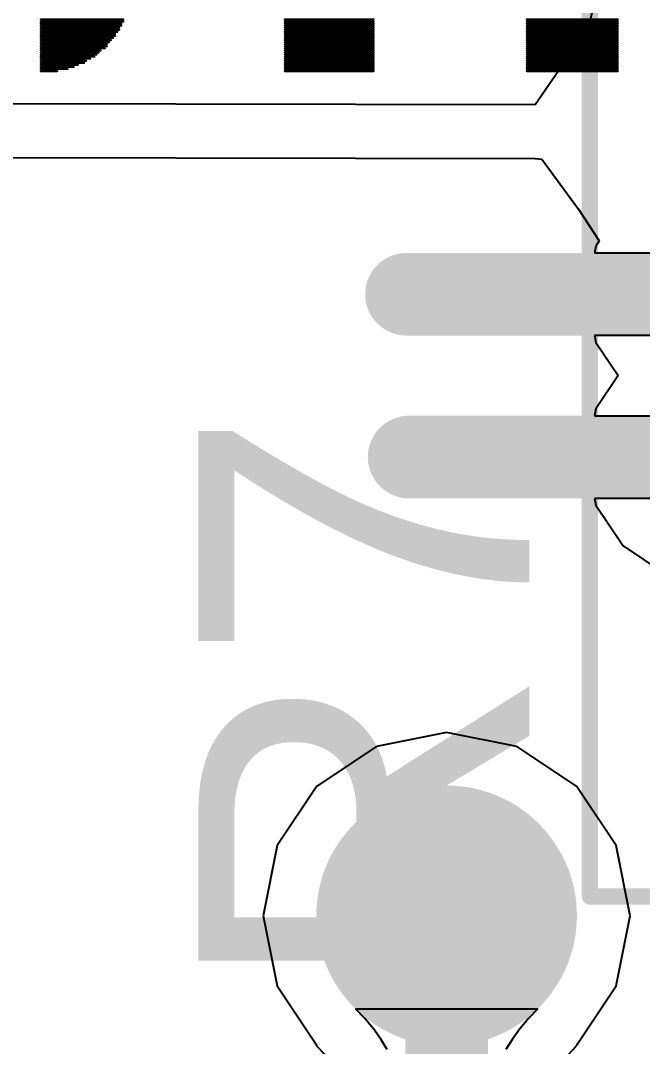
# Model space of a CAD drawing. Header units: inches. Extents: x 0 to 5455, y -5 to 5444.
# Drawn here: x 9.36 to 11.269, y 27.284 to 30.436 of the extents above; entities that cross this region are included whole.
import ezdxf

# ---------------------------------------------------------------- set-up
doc = ezdxf.new("R2010")
doc.units = ezdxf.units.IN
for name, color, linetype in [('Bottom Layer', 5, 'Continuous'), ('Bottom Overlay', 54, 'Continuous'), ('Top Courtyard', 56, 'Continuous'), ('Top Layer', 1, 'Continuous'), ('Top Overlay', 2, 'Continuous'), ('Via Holes', 16, 'Continuous')]:
    doc.layers.add(name, color=color, linetype=linetype)
doc.styles.add('Arial', font='', dxfattribs={"height": 0.2})
doc.styles.get('Arial').set_extended_font_data('Arial')

# ---------------------------------------------------------------- blocks, each defined once
blk = doc.blocks.new('5394DE47_A0E8_4329_8464_7791B7C19310_3')
at = {"layer": 'Bottom Overlay'}
for points in [[(10.9299, -1.3242, 0.00635, 0.00635, 0), (10.6505, -1.3242, 0.00635, 0.00635, 0)], [(11.6728, -1.3242, 0.00635, 0.00635, 0), (11.3998, -1.3242, 0.00635, 0.00635, 0)], [(12.4221, -1.3242, 0.00635, 0.00635, 0), (12.3713, -1.3242, 0.00635, 0.00635, 0)], [(10.9299, -1.3306, 0.00635, 0.00635, 0), (10.6505, -1.3306, 0.00635, 0.00635, 0)], [(10.9299, -1.3369, 0.00635, 0.00635, 0), (10.6505, -1.3369, 0.00635, 0.00635, 0)], [(10.9299, -1.3433, 0.00635, 0.00635, 0), (10.6505, -1.3433, 0.00635, 0.00635, 0)], [(10.9299, -1.3496, 0.00635, 0.00635, 0), (10.6505, -1.3496, 0.00635, 0.00635, 0)], [(10.9299, -1.356, 0.00635, 0.00635, 0), (10.6505, -1.356, 0.00635, 0.00635, 0)], [(11.6728, -1.3306, 0.00635, 0.00635, 0), (11.3998, -1.3306, 0.00635, 0.00635, 0)], [(11.6728, -1.3369, 0.00635, 0.00635, 0), (11.3998, -1.3369, 0.00635, 0.00635, 0)], [(11.6728, -1.3433, 0.00635, 0.00635, 0), (11.3998, -1.3433, 0.00635, 0.00635, 0)], [(11.6728, -1.3496, 0.00635, 0.00635, 0), (11.3998, -1.3496, 0.00635, 0.00635, 0)], [(11.6728, -1.356, 0.00635, 0.00635, 0), (11.3998, -1.356, 0.00635, 0.00635, 0)], [(12.4221, -1.356, 0.00635, 0.00635, 0), (12.2824, -1.356, 0.00635, 0.00635, 0)], [(12.4221, -1.3496, 0.00635, 0.00635, 0), (12.2888, -1.3496, 0.00635, 0.00635, 0)], [(12.4221, -1.3433, 0.00635, 0.00635, 0), (12.3078, -1.3433, 0.00635, 0.00635, 0)], [(12.4221, -1.3369, 0.00635, 0.00635, 0), (12.3205, -1.3369, 0.00635, 0.00635, 0)], [(12.4221, -1.3306, 0.00635, 0.00635, 0), (12.3396, -1.3306, 0.00635, 0.00635, 0)], [(10.9299, -1.3623, 0.00635, 0.00635, 0), (10.6505, -1.3623, 0.00635, 0.00635, 0)], [(10.9299, -1.3687, 0.00635, 0.00635, 0), (10.6505, -1.3687, 0.00635, 0.00635, 0)], [(10.9299, -1.375, 0.00635, 0.00635, 0), (10.6505, -1.375, 0.00635, 0.00635, 0)], [(10.9299, -1.3814, 0.00635, 0.00635, 0), (10.6505, -1.3814, 0.00635, 0.00635, 0)], [(10.9299, -1.3877, 0.00635, 0.00635, 0), (10.6505, -1.3877, 0.00635, 0.00635, 0)], [(11.6728, -1.3623, 0.00635, 0.00635, 0), (11.3998, -1.3623, 0.00635, 0.00635, 0)], [(11.6728, -1.3687, 0.00635, 0.00635, 0), (11.3998, -1.3687, 0.00635, 0.00635, 0)], [(11.6728, -1.375, 0.00635, 0.00635, 0), (11.3998, -1.375, 0.00635, 0.00635, 0)], [(11.6728, -1.3814, 0.00635, 0.00635, 0), (11.3998, -1.3814, 0.00635, 0.00635, 0)], [(11.6728, -1.3877, 0.00635, 0.00635, 0), (11.3998, -1.3877, 0.00635, 0.00635, 0)], [(12.4221, -1.3877, 0.00635, 0.00635, 0), (12.238, -1.3877, 0.00635, 0.00635, 0)], [(12.4221, -1.3814, 0.00635, 0.00635, 0), (12.2443, -1.3814, 0.00635, 0.00635, 0)], [(12.4221, -1.375, 0.00635, 0.00635, 0), (12.2507, -1.375, 0.00635, 0.00635, 0)], [(12.4221, -1.3687, 0.00635, 0.00635, 0), (12.257, -1.3687, 0.00635, 0.00635, 0)], [(12.4221, -1.3623, 0.00635, 0.00635, 0), (12.2697, -1.3623, 0.00635, 0.00635, 0)], [(10.9299, -1.3941, 0.00635, 0.00635, 0), (10.6505, -1.3941, 0.00635, 0.00635, 0)], [(10.9299, -1.4004, 0.00635, 0.00635, 0), (10.6505, -1.4004, 0.00635, 0.00635, 0)], [(10.9299, -1.4068, 0.00635, 0.00635, 0), (10.6505, -1.4068, 0.00635, 0.00635, 0)], [(10.9299, -1.4131, 0.00635, 0.00635, 0), (10.6505, -1.4131, 0.00635, 0.00635, 0)], [(10.9299, -1.4195, 0.00635, 0.00635, 0), (10.6505, -1.4195, 0.00635, 0.00635, 0)], [(11.6728, -1.3941, 0.00635, 0.00635, 0), (11.3998, -1.3941, 0.00635, 0.00635, 0)], [(11.6728, -1.4004, 0.00635, 0.00635, 0), (11.3998, -1.4004, 0.00635, 0.00635, 0)], [(11.6728, -1.4068, 0.00635, 0.00635, 0), (11.3998, -1.4068, 0.00635, 0.00635, 0)], [(11.6728, -1.4131, 0.00635, 0.00635, 0), (11.3998, -1.4131, 0.00635, 0.00635, 0)], [(11.6728, -1.4195, 0.00635, 0.00635, 0), (11.3998, -1.4195, 0.00635, 0.00635, 0)], [(12.4221, -1.4195, 0.00635, 0.00635, 0), (12.2062, -1.4195, 0.00635, 0.00635, 0)], [(12.4221, -1.4131, 0.00635, 0.00635, 0), (12.2126, -1.4131, 0.00635, 0.00635, 0)], [(12.4221, -1.4004, 0.00635, 0.00635, 0), (12.2189, -1.4004, 0.00635, 0.00635, 0)], [(12.4221, -1.4068, 0.00635, 0.00635, 0), (12.2189, -1.4068, 0.00635, 0.00635, 0)], [(12.4221, -1.3941, 0.00635, 0.00635, 0), (12.2253, -1.3941, 0.00635, 0.00635, 0)], [(10.9299, -1.4258, 0.00635, 0.00635, 0), (10.6505, -1.4258, 0.00635, 0.00635, 0)], [(10.9299, -1.4322, 0.00635, 0.00635, 0), (10.6505, -1.4322, 0.00635, 0.00635, 0)], [(10.9299, -1.4385, 0.00635, 0.00635, 0), (10.6505, -1.4385, 0.00635, 0.00635, 0)], [(10.9299, -1.4449, 0.00635, 0.00635, 0), (10.6505, -1.4449, 0.00635, 0.00635, 0)], [(10.9299, -1.4512, 0.00635, 0.00635, 0), (10.6505, -1.4512, 0.00635, 0.00635, 0)], [(11.6728, -1.4258, 0.00635, 0.00635, 0), (11.3998, -1.4258, 0.00635, 0.00635, 0)], [(11.6728, -1.4322, 0.00635, 0.00635, 0), (11.3998, -1.4322, 0.00635, 0.00635, 0)], [(11.6728, -1.4385, 0.00635, 0.00635, 0), (11.3998, -1.4385, 0.00635, 0.00635, 0)], [(11.6728, -1.4449, 0.00635, 0.00635, 0), (11.3998, -1.4449, 0.00635, 0.00635, 0)], [(11.6728, -1.4512, 0.00635, 0.00635, 0), (11.3998, -1.4512, 0.00635, 0.00635, 0)], [(12.4221, -1.4512, 0.00635, 0.00635, 0), (12.1808, -1.4512, 0.00635, 0.00635, 0)], [(12.4221, -1.4449, 0.00635, 0.00635, 0), (12.1872, -1.4449, 0.00635, 0.00635, 0)], [(12.4221, -1.4322, 0.00635, 0.00635, 0), (12.1935, -1.4322, 0.00635, 0.00635, 0)], [(12.4221, -1.4385, 0.00635, 0.00635, 0), (12.1935, -1.4385, 0.00635, 0.00635, 0)], [(12.4221, -1.4258, 0.00635, 0.00635, 0), (12.1999, -1.4258, 0.00635, 0.00635, 0)], [(10.9299, -1.4576, 0.00635, 0.00635, 0), (10.6505, -1.4576, 0.00635, 0.00635, 0)], [(10.9299, -1.4639, 0.00635, 0.00635, 0), (10.6505, -1.4639, 0.00635, 0.00635, 0)], [(10.9299, -1.4703, 0.00635, 0.00635, 0), (10.6505, -1.4703, 0.00635, 0.00635, 0)], [(10.9299, -1.4766, 0.00635, 0.00635, 0), (10.6505, -1.4766, 0.00635, 0.00635, 0)], [(10.9299, -1.483, 0.00635, 0.00635, 0), (10.6505, -1.483, 0.00635, 0.00635, 0)], [(11.6728, -1.4576, 0.00635, 0.00635, 0), (11.3998, -1.4576, 0.00635, 0.00635, 0)], [(11.6728, -1.4639, 0.00635, 0.00635, 0), (11.3998, -1.4639, 0.00635, 0.00635, 0)], [(11.6728, -1.4703, 0.00635, 0.00635, 0), (11.3998, -1.4703, 0.00635, 0.00635, 0)], [(11.6728, -1.4766, 0.00635, 0.00635, 0), (11.3998, -1.4766, 0.00635, 0.00635, 0)], [(11.6728, -1.483, 0.00635, 0.00635, 0), (11.3998, -1.483, 0.00635, 0.00635, 0)], [(12.4221, -1.4766, 0.00635, 0.00635, 0), (12.1681, -1.4766, 0.00635, 0.00635, 0)], [(12.4221, -1.483, 0.00635, 0.00635, 0), (12.1681, -1.483, 0.00635, 0.00635, 0)], [(12.4221, -1.4639, 0.00635, 0.00635, 0), (12.1745, -1.4639, 0.00635, 0.00635, 0)], [(12.4221, -1.4703, 0.00635, 0.00635, 0), (12.1745, -1.4703, 0.00635, 0.00635, 0)], [(12.4221, -1.4576, 0.00635, 0.00635, 0), (12.1808, -1.4576, 0.00635, 0.00635, 0)]]:
    blk.add_lwpolyline(points, format="xyseb", dxfattribs=at)
for points in [[(10.6489, -1.3242, 0.00317, 0.00317, 1), (10.6521, -1.3242, 0.00317, 0.00317, 1)], [(10.9283, -1.3242, 0.00317, 0.00317, 1), (10.9315, -1.3242, 0.00317, 0.00317, 1)], [(11.3982, -1.3242, 0.00317, 0.00317, 1), (11.4014, -1.3242, 0.00317, 0.00317, 1)], [(11.6713, -1.3242, 0.00317, 0.00317, 1), (11.6744, -1.3242, 0.00317, 0.00317, 1)], [(12.3698, -1.3242, 0.00317, 0.00317, 1), (12.3729, -1.3242, 0.00317, 0.00317, 1)], [(12.4206, -1.3242, 0.00317, 0.00317, 1), (12.4237, -1.3242, 0.00317, 0.00317, 1)], [(10.6489, -1.3306, 0.00317, 0.00317, 1), (10.6521, -1.3306, 0.00317, 0.00317, 1)], [(10.6489, -1.3369, 0.00317, 0.00317, 1), (10.6521, -1.3369, 0.00317, 0.00317, 1)], [(10.6489, -1.3433, 0.00317, 0.00317, 1), (10.6521, -1.3433, 0.00317, 0.00317, 1)], [(10.6489, -1.3496, 0.00317, 0.00317, 1), (10.6521, -1.3496, 0.00317, 0.00317, 1)], [(10.6489, -1.356, 0.00317, 0.00317, 1), (10.6521, -1.356, 0.00317, 0.00317, 1)], [(10.9283, -1.3306, 0.00317, 0.00317, 1), (10.9315, -1.3306, 0.00317, 0.00317, 1)], [(10.9283, -1.3369, 0.00317, 0.00317, 1), (10.9315, -1.3369, 0.00317, 0.00317, 1)], [(10.9283, -1.3433, 0.00317, 0.00317, 1), (10.9315, -1.3433, 0.00317, 0.00317, 1)], [(10.9283, -1.3496, 0.00317, 0.00317, 1), (10.9315, -1.3496, 0.00317, 0.00317, 1)], [(10.9283, -1.356, 0.00317, 0.00317, 1), (10.9315, -1.356, 0.00317, 0.00317, 1)], [(11.3982, -1.3306, 0.00317, 0.00317, 1), (11.4014, -1.3306, 0.00317, 0.00317, 1)], [(11.3982, -1.3369, 0.00317, 0.00317, 1), (11.4014, -1.3369, 0.00317, 0.00317, 1)], [(11.3982, -1.3433, 0.00317, 0.00317, 1), (11.4014, -1.3433, 0.00317, 0.00317, 1)], [(11.3982, -1.3496, 0.00317, 0.00317, 1), (11.4014, -1.3496, 0.00317, 0.00317, 1)], [(11.3982, -1.356, 0.00317, 0.00317, 1), (11.4014, -1.356, 0.00317, 0.00317, 1)], [(11.6713, -1.3306, 0.00317, 0.00317, 1), (11.6744, -1.3306, 0.00317, 0.00317, 1)], [(11.6713, -1.3369, 0.00317, 0.00317, 1), (11.6744, -1.3369, 0.00317, 0.00317, 1)], [(11.6713, -1.3433, 0.00317, 0.00317, 1), (11.6744, -1.3433, 0.00317, 0.00317, 1)], [(11.6713, -1.3496, 0.00317, 0.00317, 1), (11.6744, -1.3496, 0.00317, 0.00317, 1)], [(11.6713, -1.356, 0.00317, 0.00317, 1), (11.6744, -1.356, 0.00317, 0.00317, 1)], [(12.2809, -1.356, 0.00317, 0.00317, 1), (12.284, -1.356, 0.00317, 0.00317, 1)], [(12.2872, -1.3496, 0.00317, 0.00317, 1), (12.2904, -1.3496, 0.00317, 0.00317, 1)], [(12.3063, -1.3433, 0.00317, 0.00317, 1), (12.3094, -1.3433, 0.00317, 0.00317, 1)], [(12.319, -1.3369, 0.00317, 0.00317, 1), (12.3221, -1.3369, 0.00317, 0.00317, 1)], [(12.338, -1.3306, 0.00317, 0.00317, 1), (12.3412, -1.3306, 0.00317, 0.00317, 1)], [(12.4206, -1.3306, 0.00317, 0.00317, 1), (12.4237, -1.3306, 0.00317, 0.00317, 1)], [(12.4206, -1.3369, 0.00317, 0.00317, 1), (12.4237, -1.3369, 0.00317, 0.00317, 1)], [(12.4206, -1.3433, 0.00317, 0.00317, 1), (12.4237, -1.3433, 0.00317, 0.00317, 1)], [(12.4206, -1.3496, 0.00317, 0.00317, 1), (12.4237, -1.3496, 0.00317, 0.00317, 1)], [(12.4206, -1.356, 0.00317, 0.00317, 1), (12.4237, -1.356, 0.00317, 0.00317, 1)], [(10.6489, -1.3623, 0.00317, 0.00317, 1), (10.6521, -1.3623, 0.00317, 0.00317, 1)], [(10.6489, -1.3687, 0.00317, 0.00317, 1), (10.6521, -1.3687, 0.00317, 0.00317, 1)], [(10.6489, -1.375, 0.00317, 0.00317, 1), (10.6521, -1.375, 0.00317, 0.00317, 1)], [(10.6489, -1.3814, 0.00317, 0.00317, 1), (10.6521, -1.3814, 0.00317, 0.00317, 1)], [(10.6489, -1.3877, 0.00317, 0.00317, 1), (10.6521, -1.3877, 0.00317, 0.00317, 1)], [(10.9283, -1.3623, 0.00317, 0.00317, 1), (10.9315, -1.3623, 0.00317, 0.00317, 1)], [(10.9283, -1.3687, 0.00317, 0.00317, 1), (10.9315, -1.3687, 0.00317, 0.00317, 1)], [(10.9283, -1.375, 0.00317, 0.00317, 1), (10.9315, -1.375, 0.00317, 0.00317, 1)], [(10.9283, -1.3814, 0.00317, 0.00317, 1), (10.9315, -1.3814, 0.00317, 0.00317, 1)], [(10.9283, -1.3877, 0.00317, 0.00317, 1), (10.9315, -1.3877, 0.00317, 0.00317, 1)], [(11.3982, -1.3623, 0.00317, 0.00317, 1), (11.4014, -1.3623, 0.00317, 0.00317, 1)], [(11.3982, -1.3687, 0.00317, 0.00317, 1), (11.4014, -1.3687, 0.00317, 0.00317, 1)], [(11.3982, -1.375, 0.00317, 0.00317, 1), (11.4014, -1.375, 0.00317, 0.00317, 1)], [(11.3982, -1.3814, 0.00317, 0.00317, 1), (11.4014, -1.3814, 0.00317, 0.00317, 1)], [(11.3982, -1.3877, 0.00317, 0.00317, 1), (11.4014, -1.3877, 0.00317, 0.00317, 1)], [(11.6713, -1.3623, 0.00317, 0.00317, 1), (11.6744, -1.3623, 0.00317, 0.00317, 1)], [(11.6713, -1.3687, 0.00317, 0.00317, 1), (11.6744, -1.3687, 0.00317, 0.00317, 1)], [(11.6713, -1.375, 0.00317, 0.00317, 1), (11.6744, -1.375, 0.00317, 0.00317, 1)], [(11.6713, -1.3814, 0.00317, 0.00317, 1), (11.6744, -1.3814, 0.00317, 0.00317, 1)], [(11.6713, -1.3877, 0.00317, 0.00317, 1), (11.6744, -1.3877, 0.00317, 0.00317, 1)], [(12.2364, -1.3877, 0.00317, 0.00317, 1), (12.2396, -1.3877, 0.00317, 0.00317, 1)], [(12.2428, -1.3814, 0.00317, 0.00317, 1), (12.2459, -1.3814, 0.00317, 0.00317, 1)], [(12.2491, -1.375, 0.00317, 0.00317, 1), (12.2523, -1.375, 0.00317, 0.00317, 1)], [(12.2555, -1.3687, 0.00317, 0.00317, 1), (12.2586, -1.3687, 0.00317, 0.00317, 1)], [(12.2682, -1.3623, 0.00317, 0.00317, 1), (12.2713, -1.3623, 0.00317, 0.00317, 1)], [(12.4206, -1.3623, 0.00317, 0.00317, 1), (12.4237, -1.3623, 0.00317, 0.00317, 1)], [(12.4206, -1.3687, 0.00317, 0.00317, 1), (12.4237, -1.3687, 0.00317, 0.00317, 1)], [(12.4206, -1.375, 0.00317, 0.00317, 1), (12.4237, -1.375, 0.00317, 0.00317, 1)], [(12.4206, -1.3814, 0.00317, 0.00317, 1), (12.4237, -1.3814, 0.00317, 0.00317, 1)], [(12.4206, -1.3877, 0.00317, 0.00317, 1), (12.4237, -1.3877, 0.00317, 0.00317, 1)], [(10.6489, -1.3941, 0.00317, 0.00317, 1), (10.6521, -1.3941, 0.00317, 0.00317, 1)], [(10.6489, -1.4004, 0.00317, 0.00317, 1), (10.6521, -1.4004, 0.00317, 0.00317, 1)], [(10.6489, -1.4068, 0.00317, 0.00317, 1), (10.6521, -1.4068, 0.00317, 0.00317, 1)], [(10.6489, -1.4131, 0.00317, 0.00317, 1), (10.6521, -1.4131, 0.00317, 0.00317, 1)], [(10.6489, -1.4195, 0.00317, 0.00317, 1), (10.6521, -1.4195, 0.00317, 0.00317, 1)], [(10.9283, -1.3941, 0.00317, 0.00317, 1), (10.9315, -1.3941, 0.00317, 0.00317, 1)], [(10.9283, -1.4004, 0.00317, 0.00317, 1), (10.9315, -1.4004, 0.00317, 0.00317, 1)], [(10.9283, -1.4068, 0.00317, 0.00317, 1), (10.9315, -1.4068, 0.00317, 0.00317, 1)], [(10.9283, -1.4131, 0.00317, 0.00317, 1), (10.9315, -1.4131, 0.00317, 0.00317, 1)], [(10.9283, -1.4195, 0.00317, 0.00317, 1), (10.9315, -1.4195, 0.00317, 0.00317, 1)], [(11.3982, -1.3941, 0.00317, 0.00317, 1), (11.4014, -1.3941, 0.00317, 0.00317, 1)], [(11.3982, -1.4004, 0.00317, 0.00317, 1), (11.4014, -1.4004, 0.00317, 0.00317, 1)], [(11.3982, -1.4068, 0.00317, 0.00317, 1), (11.4014, -1.4068, 0.00317, 0.00317, 1)], [(11.3982, -1.4131, 0.00317, 0.00317, 1), (11.4014, -1.4131, 0.00317, 0.00317, 1)], [(11.3982, -1.4195, 0.00317, 0.00317, 1), (11.4014, -1.4195, 0.00317, 0.00317, 1)], [(11.6713, -1.3941, 0.00317, 0.00317, 1), (11.6744, -1.3941, 0.00317, 0.00317, 1)], [(11.6713, -1.4004, 0.00317, 0.00317, 1), (11.6744, -1.4004, 0.00317, 0.00317, 1)], [(11.6713, -1.4068, 0.00317, 0.00317, 1), (11.6744, -1.4068, 0.00317, 0.00317, 1)], [(11.6713, -1.4131, 0.00317, 0.00317, 1), (11.6744, -1.4131, 0.00317, 0.00317, 1)], [(11.6713, -1.4195, 0.00317, 0.00317, 1), (11.6744, -1.4195, 0.00317, 0.00317, 1)], [(12.2047, -1.4195, 0.00317, 0.00317, 1), (12.2078, -1.4195, 0.00317, 0.00317, 1)], [(12.211, -1.4131, 0.00317, 0.00317, 1), (12.2142, -1.4131, 0.00317, 0.00317, 1)], [(12.2174, -1.4004, 0.00317, 0.00317, 1), (12.2205, -1.4004, 0.00317, 0.00317, 1)], [(12.2174, -1.4068, 0.00317, 0.00317, 1), (12.2205, -1.4068, 0.00317, 0.00317, 1)], [(12.2237, -1.3941, 0.00317, 0.00317, 1), (12.2269, -1.3941, 0.00317, 0.00317, 1)], [(12.4206, -1.3941, 0.00317, 0.00317, 1), (12.4237, -1.3941, 0.00317, 0.00317, 1)], [(12.4206, -1.4004, 0.00317, 0.00317, 1), (12.4237, -1.4004, 0.00317, 0.00317, 1)], [(12.4206, -1.4068, 0.00317, 0.00317, 1), (12.4237, -1.4068, 0.00317, 0.00317, 1)], [(12.4206, -1.4131, 0.00317, 0.00317, 1), (12.4237, -1.4131, 0.00317, 0.00317, 1)], [(12.4206, -1.4195, 0.00317, 0.00317, 1), (12.4237, -1.4195, 0.00317, 0.00317, 1)], [(10.6489, -1.4258, 0.00317, 0.00317, 1), (10.6521, -1.4258, 0.00317, 0.00317, 1)], [(10.6489, -1.4322, 0.00317, 0.00317, 1), (10.6521, -1.4322, 0.00317, 0.00317, 1)], [(10.6489, -1.4385, 0.00317, 0.00317, 1), (10.6521, -1.4385, 0.00317, 0.00317, 1)], [(10.6489, -1.4449, 0.00317, 0.00317, 1), (10.6521, -1.4449, 0.00317, 0.00317, 1)], [(10.6489, -1.4512, 0.00317, 0.00317, 1), (10.6521, -1.4512, 0.00317, 0.00317, 1)], [(10.9283, -1.4258, 0.00317, 0.00317, 1), (10.9315, -1.4258, 0.00317, 0.00317, 1)], [(10.9283, -1.4322, 0.00317, 0.00317, 1), (10.9315, -1.4322, 0.00317, 0.00317, 1)], [(10.9283, -1.4385, 0.00317, 0.00317, 1), (10.9315, -1.4385, 0.00317, 0.00317, 1)], [(10.9283, -1.4449, 0.00317, 0.00317, 1), (10.9315, -1.4449, 0.00317, 0.00317, 1)], [(10.9283, -1.4512, 0.00317, 0.00317, 1), (10.9315, -1.4512, 0.00317, 0.00317, 1)], [(11.3982, -1.4258, 0.00317, 0.00317, 1), (11.4014, -1.4258, 0.00317, 0.00317, 1)], [(11.3982, -1.4322, 0.00317, 0.00317, 1), (11.4014, -1.4322, 0.00317, 0.00317, 1)], [(11.3982, -1.4385, 0.00317, 0.00317, 1), (11.4014, -1.4385, 0.00317, 0.00317, 1)], [(11.3982, -1.4449, 0.00317, 0.00317, 1), (11.4014, -1.4449, 0.00317, 0.00317, 1)], [(11.3982, -1.4512, 0.00317, 0.00317, 1), (11.4014, -1.4512, 0.00317, 0.00317, 1)], [(11.6713, -1.4258, 0.00317, 0.00317, 1), (11.6744, -1.4258, 0.00317, 0.00317, 1)], [(11.6713, -1.4322, 0.00317, 0.00317, 1), (11.6744, -1.4322, 0.00317, 0.00317, 1)], [(11.6713, -1.4385, 0.00317, 0.00317, 1), (11.6744, -1.4385, 0.00317, 0.00317, 1)], [(11.6713, -1.4449, 0.00317, 0.00317, 1), (11.6744, -1.4449, 0.00317, 0.00317, 1)], [(11.6713, -1.4512, 0.00317, 0.00317, 1), (11.6744, -1.4512, 0.00317, 0.00317, 1)], [(12.1793, -1.4512, 0.00317, 0.00317, 1), (12.1824, -1.4512, 0.00317, 0.00317, 1)], [(12.1856, -1.4449, 0.00317, 0.00317, 1), (12.1888, -1.4449, 0.00317, 0.00317, 1)], [(12.192, -1.4322, 0.00317, 0.00317, 1), (12.1951, -1.4322, 0.00317, 0.00317, 1)], [(12.192, -1.4385, 0.00317, 0.00317, 1), (12.1951, -1.4385, 0.00317, 0.00317, 1)], [(12.1983, -1.4258, 0.00317, 0.00317, 1), (12.2015, -1.4258, 0.00317, 0.00317, 1)], [(12.4206, -1.4258, 0.00317, 0.00317, 1), (12.4237, -1.4258, 0.00317, 0.00317, 1)], [(12.4206, -1.4322, 0.00317, 0.00317, 1), (12.4237, -1.4322, 0.00317, 0.00317, 1)], [(12.4206, -1.4385, 0.00317, 0.00317, 1), (12.4237, -1.4385, 0.00317, 0.00317, 1)], [(12.4206, -1.4449, 0.00317, 0.00317, 1), (12.4237, -1.4449, 0.00317, 0.00317, 1)], [(12.4206, -1.4512, 0.00317, 0.00317, 1), (12.4237, -1.4512, 0.00317, 0.00317, 1)], [(10.6489, -1.4576, 0.00317, 0.00317, 1), (10.6521, -1.4576, 0.00317, 0.00317, 1)], [(10.6489, -1.4639, 0.00317, 0.00317, 1), (10.6521, -1.4639, 0.00317, 0.00317, 1)], [(10.6489, -1.4703, 0.00317, 0.00317, 1), (10.6521, -1.4703, 0.00317, 0.00317, 1)], [(10.6489, -1.4766, 0.00317, 0.00317, 1), (10.6521, -1.4766, 0.00317, 0.00317, 1)], [(10.6489, -1.483, 0.00317, 0.00317, 1), (10.6521, -1.483, 0.00317, 0.00317, 1)], [(10.9283, -1.4576, 0.00317, 0.00317, 1), (10.9315, -1.4576, 0.00317, 0.00317, 1)], [(10.9283, -1.4639, 0.00317, 0.00317, 1), (10.9315, -1.4639, 0.00317, 0.00317, 1)], [(10.9283, -1.4703, 0.00317, 0.00317, 1), (10.9315, -1.4703, 0.00317, 0.00317, 1)], [(10.9283, -1.4766, 0.00317, 0.00317, 1), (10.9315, -1.4766, 0.00317, 0.00317, 1)], [(10.9283, -1.483, 0.00317, 0.00317, 1), (10.9315, -1.483, 0.00317, 0.00317, 1)], [(11.3982, -1.4576, 0.00317, 0.00317, 1), (11.4014, -1.4576, 0.00317, 0.00317, 1)], [(11.3982, -1.4639, 0.00317, 0.00317, 1), (11.4014, -1.4639, 0.00317, 0.00317, 1)], [(11.3982, -1.4703, 0.00317, 0.00317, 1), (11.4014, -1.4703, 0.00317, 0.00317, 1)], [(11.3982, -1.4766, 0.00317, 0.00317, 1), (11.4014, -1.4766, 0.00317, 0.00317, 1)], [(11.3982, -1.483, 0.00317, 0.00317, 1), (11.4014, -1.483, 0.00317, 0.00317, 1)], [(11.6713, -1.4576, 0.00317, 0.00317, 1), (11.6744, -1.4576, 0.00317, 0.00317, 1)], [(11.6713, -1.4639, 0.00317, 0.00317, 1), (11.6744, -1.4639, 0.00317, 0.00317, 1)], [(11.6713, -1.4703, 0.00317, 0.00317, 1), (11.6744, -1.4703, 0.00317, 0.00317, 1)], [(11.6713, -1.4766, 0.00317, 0.00317, 1), (11.6744, -1.4766, 0.00317, 0.00317, 1)], [(11.6713, -1.483, 0.00317, 0.00317, 1), (11.6744, -1.483, 0.00317, 0.00317, 1)], [(12.1666, -1.4766, 0.00317, 0.00317, 1), (12.1697, -1.4766, 0.00317, 0.00317, 1)], [(12.1666, -1.483, 0.00317, 0.00317, 1), (12.1697, -1.483, 0.00317, 0.00317, 1)], [(12.1729, -1.4639, 0.00317, 0.00317, 1), (12.1761, -1.4639, 0.00317, 0.00317, 1)], [(12.1729, -1.4703, 0.00317, 0.00317, 1), (12.1761, -1.4703, 0.00317, 0.00317, 1)], [(12.1793, -1.4576, 0.00317, 0.00317, 1), (12.1824, -1.4576, 0.00317, 0.00317, 1)], [(12.4206, -1.4576, 0.00317, 0.00317, 1), (12.4237, -1.4576, 0.00317, 0.00317, 1)], [(12.4206, -1.4639, 0.00317, 0.00317, 1), (12.4237, -1.4639, 0.00317, 0.00317, 1)], [(12.4206, -1.4703, 0.00317, 0.00317, 1), (12.4237, -1.4703, 0.00317, 0.00317, 1)], [(12.4206, -1.4766, 0.00317, 0.00317, 1), (12.4237, -1.4766, 0.00317, 0.00317, 1)], [(12.4206, -1.483, 0.00317, 0.00317, 1), (12.4237, -1.483, 0.00317, 0.00317, 1)]]:
    blk.add_lwpolyline(points, format="xyseb", close=True, dxfattribs=at)
blk = doc.blocks.new('1C9CA8C2_7F7E_4E2B_A488_6DD37E6BADEA_6')
at = {"layer": 'Top Courtyard'}
for points in [[(2.1, -2.1, 0.05, 0.05, 0), (2.1, 2.1, 0.05, 0.05, 0)], [(2.1, -2.1, 0.05, 0.05, 0), (-2.1, -2.1, 0.05, 0.05, 0)]]:
    blk.add_lwpolyline(points, format="xyseb", dxfattribs=at)
blk.add_lwpolyline([(2.0875, -2.1, 0.025, 0.025, 1), (2.1125, -2.1, 0.025, 0.025, 1)], format="xyseb", close=True, dxfattribs=at)
blk.add_lwpolyline([(2.0875, -2.1, 0.025, 0.025, 1), (2.1125, -2.1, 0.025, 0.025, 1)], format="xyseb", close=True, dxfattribs=at)

msp = doc.modelspace()

# ---------------------------------------------------------------- hatches: boundary and pattern name
at = {"layer": 'Bottom Layer'}
h = msp.add_hatch(color=5, dxfattribs=at)
edge = h.paths.add_edge_path()
edge.add_arc((10.668, 27.686), 0.4, 0, 360)
at = {"layer": 'Top Layer'}
h = msp.add_hatch(color=1, dxfattribs=at)
edge = h.paths.add_edge_path()
edge.add_arc((10.668, 27.686), 0.4, 0, 360)
at = {"layer": 'Via Holes'}
h = msp.add_hatch(color=7, dxfattribs=at)
edge = h.paths.add_edge_path()
edge.add_arc((10.668, 27.686), 0.2, 0, 360)

# ---------------------------------------------------------------- linework, layer by layer
at = {"layer": 'Bottom Layer'}
for p, q in [((10.668, 28.2492), (10.4525, 28.2063)), ((10.8835, 28.2063), (10.668, 28.2492)), ((10.4525, 28.2063), (10.2697, 28.0843)), ((11.0663, 28.0843), (10.8835, 28.2063)), ((10.2697, 28.0843), (10.1477, 27.9015)), ((11.1883, 27.9015), (11.0663, 28.0843)), ((10.1477, 27.9015), (10.1048, 27.686)), ((11.2312, 27.686), (11.1883, 27.9015)), ((10.1048, 27.686), (10.1477, 27.4705)), ((11.1883, 27.4705), (11.2312, 27.686)), ((10.1477, 27.4705), (10.2663, 27.2929)), ((11.0697, 27.2929), (11.1883, 27.4705)), ((10.4171, 27.37), (10.388, 27.4003)), ((10.388, 27.4003), (10.948, 27.4003)), ((10.948, 27.4003), (10.9189, 27.37)), ((10.4431, 27.339), (10.4171, 27.37)), ((10.9189, 27.37), (10.8929, 27.339)), ((10.466, 27.3073), (10.4431, 27.339)), ((10.8929, 27.339), (10.87, 27.3073)), ((10.2663, 27.2929), (10.2689, 27.2862)), ((10.4859, 27.275), (10.466, 27.3073)), ((10.87, 27.3073), (10.8501, 27.275)), ((11.0671, 27.2862), (11.0697, 27.2929)), ((10.2689, 27.2862), (10.2942, 27.2598)), ((11.0418, 27.2598), (11.0671, 27.2862))]:
    msp.add_line(p, q, dxfattribs=at)
msp.add_lwpolyline([(10.668, 26.924, 0.254, 0.254, 0), (10.668, 27.686, 0.254, 0.254, 0)], format="xyseb", dxfattribs=at)
msp.add_lwpolyline([(10.6045, 27.686, 0.127, 0.127, 1), (10.7315, 27.686, 0.127, 0.127, 1)], format="xyseb", close=True, dxfattribs=at)
at = {"layer": 'Top Layer'}
for p, q in [((11.1161, 30.468), (11.1025, 30.4129)), ((11.1025, 30.4129), (10.9402, 30.1765)), ((10.9402, 30.1765), (4.7556, 30.1907)), ((6.8428, 30.021), (10.9398, 30.0116)), ((10.9398, 30.0116), (10.9605, 30.0097)), ((10.9605, 30.0097), (11.0732, 29.8564)), ((11.0732, 29.8564), (11.1367, 29.7589)), ((11.1367, 29.7589), (11.126, 29.7429)), ((11.126, 29.7429), (11.1218, 29.722)), ((11.1218, 29.722), (11.833, 29.722)), ((11.833, 29.468), (11.1218, 29.468)), ((11.1218, 29.468), (11.126, 29.4471)), ((11.126, 29.4471), (11.1942, 29.345)), ((11.1942, 29.345), (11.126, 29.2429)), ((11.126, 29.2429), (11.1218, 29.222)), ((11.1218, 29.222), (11.833, 29.222)), ((11.706, 28.968), (11.1218, 28.968)), ((11.1218, 28.968), (11.126, 28.9471)), ((11.126, 28.9471), (11.2098, 28.8218)), ((11.2098, 28.8218), (11.3351, 28.738))]:
    msp.add_line(p, q, dxfattribs=at)
for points in [[(10.545, 29.595, 0.254, 0.254, 0), (11.833, 29.595, 0.254, 0.254, 0)], [(10.553, 29.095, 0.254, 0.254, 0), (11.833, 29.095, 0.254, 0.254, 0)]]:
    msp.add_lwpolyline(points, format="xyseb", dxfattribs=at)
for points in [[(10.4815, 29.595, 0.127, 0.127, 1), (10.6085, 29.595, 0.127, 0.127, 1)], [(10.4895, 29.095, 0.127, 0.127, 1), (10.6165, 29.095, 0.127, 0.127, 1)]]:
    msp.add_lwpolyline(points, format="xyseb", close=True, dxfattribs=at)

# ---------------------------------------------------------------- block references
for name, p, rotation in [('5394DE47_A0E8_4329_8464_7791B7C19310_3', (21.844, 28.956), 180), ('1C9CA8C2_7F7E_4E2B_A488_6DD37E6BADEA_6', (13.208, 29.845), 270)]:
    msp.add_blockref(name, p, dxfattribs=dict(rotation=rotation))

# ---------------------------------------------------------------- texts
at = {"layer": 'Top Overlay', "style": 'Arial'}
msp.add_text('R7', height=1.016, rotation=90, dxfattribs=at).set_placement((10.922, 27.432))

doc.saveas('drawing.dxf')
